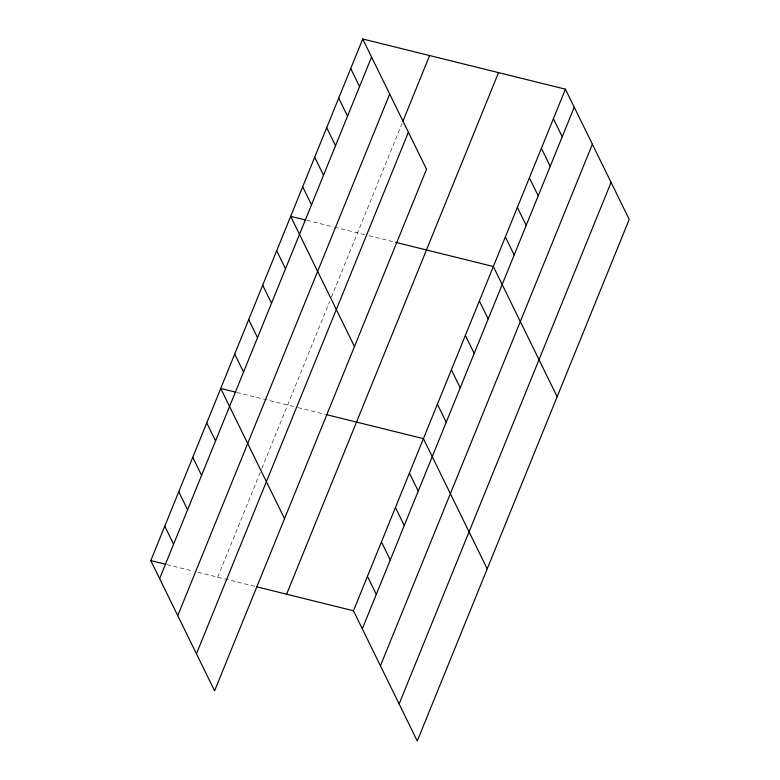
<?xml version="1.0" encoding="UTF-8"?>
<svg xmlns="http://www.w3.org/2000/svg" width="780" height="780" viewBox="0 0 780 780"><rect width="100%" height="100%" fill="white"/><g stroke="black" fill="none" stroke-linecap="round" stroke-linejoin="round"><path stroke-width="0.58" stroke-dasharray="3.9 2.92" d="M217.669 577.151L261.446 469.433M261.895 468.322L329.579 301.753M331.383 297.307L402.041 123.425M306.813 220.34L333.343 226.902M334.493 227.195L364.445 234.605M369.037 235.745L394.31 241.995M236.876 392.467L296.8 407.306M297.95 407.589L325.514 414.414M166.93 564.593L193.459 571.155M198.071 572.296L255.577 586.541"/><path stroke-width="1.17" d="M362.729 39L426.533 169.231L214.588 690.826L150.784 560.596L362.729 39L565.412 89.173L629.216 219.404L417.271 741L353.467 610.769L565.412 89.173M159.617 578.614L371.563 57.018M177.752 615.644L389.698 94.048M402.928 121.241L429.614 55.555M196.443 653.796L408.389 132.2M286.582 594.214L498.527 72.618M362.3 628.787L574.236 107.191M380.435 665.818L592.381 144.222M399.126 703.969L611.072 182.374M305.662 220.057L290.667 216.343L354.471 346.573M395.46 242.287L493.35 266.516L557.154 396.747M235.726 392.184L220.73 388.469L284.524 518.7M326.664 414.697L423.413 438.643L487.207 568.874M150.784 560.596L165.779 564.31M256.727 586.823L353.467 610.769M553.4 118.736L562.234 136.753M541.388 148.288L550.222 166.306M529.386 177.85L538.21 195.868M517.374 207.402L526.198 225.42M505.362 236.964L514.186 254.982M479.369 300.944L488.192 318.962M350.727 68.552L359.551 86.57M465.377 335.371L474.201 353.389M338.715 98.114L347.539 116.132M451.386 369.798L460.21 387.816M326.703 127.666L335.527 145.684M437.395 404.215L446.228 422.233M314.691 157.228L323.515 175.246M302.679 186.781L311.512 204.799M409.422 473.07L418.246 491.088M276.685 250.77L285.509 268.788M395.431 507.497L404.264 525.515M262.694 285.197L271.518 303.206M381.449 541.925L390.273 559.942M248.703 319.615L257.536 337.633M367.458 576.342L376.282 594.36M234.721 354.042L243.545 372.06M206.739 422.897L215.572 440.915M192.757 457.324L201.581 475.332M178.766 491.741L187.59 509.759M164.775 526.168L173.599 544.187"/></g></svg>
